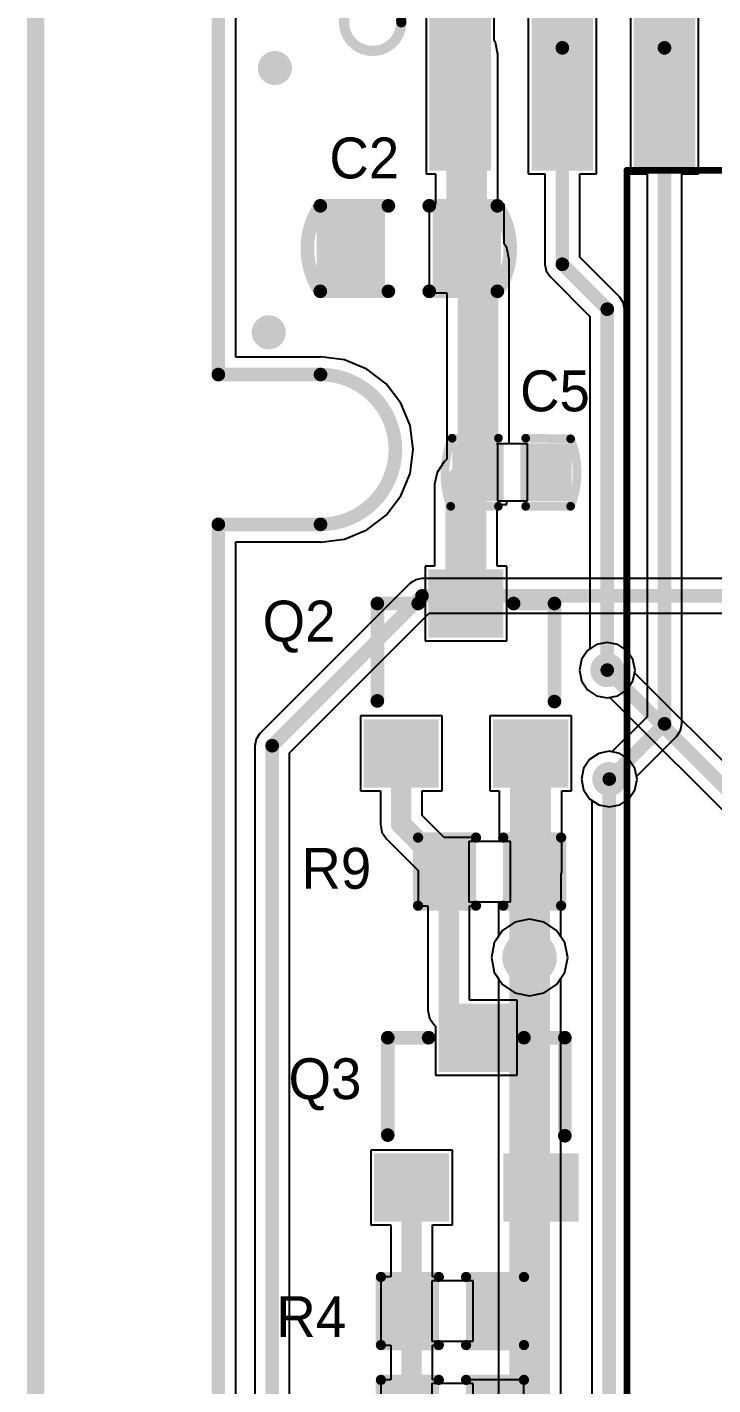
# Model space of a CAD drawing. Extents: x 10.58 to 11.54, y 9.91 to 15.27.
# Drawn here: x 10.598 to 10.994, y 14.089 to 14.874 of the extents above; entities that cross this region are included whole.
import ezdxf

# ---------------------------------------------------------------- set-up
doc = ezdxf.new("R2010")
doc.units = 0
doc.layers.get('0').update_dxf_attribs({"linetype": 'CONTINUOUS'})
for name, color, linetype in [('BOTTOMLAYER', 5, 'CONTINUOUS'), ('KEEPOUTLAYER', 6, 'CONTINUOUS'), ('MULTILAYER', 9, 'CONTINUOUS'), ('TOPLAYER', 1, 'CONTINUOUS'), ('TOPOVERLAY', 2, 'CONTINUOUS'), ('TOPPASTE', 8, 'CONTINUOUS'), ('TOPSOLDER', 216, 'CONTINUOUS'), ('VIAHOLELAYER', 16, 'CONTINUOUS')]:
    doc.layers.add(name, color=color, linetype=linetype)

# ---------------------------------------------------------------- blocks, each defined once
blk = doc.blocks.new('R_0402_25')
at = {"layer": 'TOPLAYER'}
for p, q in [((0.017, 0.0175), (-0.007, 0.0175)), ((-0.007, 0.0175), (-0.007, -0.0175)), ((0.017, -0.0175), (0.017, 0.0175)), ((-0.007, -0.0175), (0.017, -0.0175))]:
    blk.add_line(p, q, dxfattribs=at)
for points in [[(-0.006811, -0.01378), (-0.006811, 0.01378), (-0.030433, -0.01378), (-0.030433, 0.01378)], [(0.040433, -0.01378), (0.040433, 0.01378), (0.016811, -0.01378), (0.016811, 0.01378)]]:
    blk.add_solid(points, dxfattribs=at)
at = {"layer": 'TOPOVERLAY', "const_width": 0.005906}
for points in [[(-0.002874, 0.019685), (-0.036339, 0.019685)], [(-0.036339, 0.019685), (-0.036339, -0.019685)], [(0.046339, 0.019685), (0.012874, 0.019685)], [(0.046339, 0.019685), (0.046339, -0.019685)], [(-0.002874, -0.019685), (-0.036339, -0.019685)], [(0.046339, -0.019685), (0.012874, -0.019685)]]:
    blk.add_lwpolyline(points, dxfattribs=at)
at = {"layer": 'TOPOVERLAY', "const_width": 0.002953}
for points in [[(-0.037815, 0.019685, 1), (-0.034862, 0.019685, 1)], [(-0.037815, 0.019685, 1), (-0.034862, 0.019685, 1)], [(-0.00435, 0.019685, 1), (-0.001398, 0.019685, 1)], [(0.011398, 0.019685, 1), (0.01435, 0.019685, 1)], [(0.044862, 0.019685, 1), (0.047815, 0.019685, 1)], [(0.044862, 0.019685, 1), (0.047815, 0.019685, 1)], [(-0.037815, -0.019685, 1), (-0.034862, -0.019685, 1)], [(-0.037815, -0.019685, 1), (-0.034862, -0.019685, 1)], [(-0.00435, -0.019685, 1), (-0.001398, -0.019685, 1)], [(0.011398, -0.019685, 1), (0.01435, -0.019685, 1)], [(0.044862, -0.019685, 1), (0.047815, -0.019685, 1)], [(0.044862, -0.019685, 1), (0.047815, -0.019685, 1)]]:
    blk.add_lwpolyline(points, format="xyb", close=True, dxfattribs=at)
at = {"layer": 'TOPPASTE'}
for points in [[(-0.006811, -0.01378), (-0.006811, 0.01378), (-0.030433, -0.01378), (-0.030433, 0.01378)], [(0.040433, -0.01378), (0.040433, 0.01378), (0.016811, -0.01378), (0.016811, 0.01378)]]:
    blk.add_solid(points, dxfattribs=at)
at = {"layer": 'TOPSOLDER'}
for points in [[(-0.002811, -0.01778), (-0.002811, 0.01778), (-0.034433, -0.01778), (-0.034433, 0.01778)], [(0.044433, -0.01778), (0.044433, 0.01778), (0.012811, -0.01778), (0.012811, 0.01778)]]:
    blk.add_solid(points, dxfattribs=at)
blk = doc.blocks.new('R_0402_26')
at = {"layer": 'TOPLAYER'}
for p, q in [((0.017, 0.0175), (-0.007, 0.0175)), ((-0.007, 0.0175), (-0.007, -0.0175)), ((0.017, -0.0175), (0.017, 0.0175)), ((-0.007, -0.0175), (0.017, -0.0175))]:
    blk.add_line(p, q, dxfattribs=at)
for points in [[(-0.006811, -0.01378), (-0.006811, 0.01378), (-0.030433, -0.01378), (-0.030433, 0.01378)], [(0.040433, -0.01378), (0.040433, 0.01378), (0.016811, -0.01378), (0.016811, 0.01378)]]:
    blk.add_solid(points, dxfattribs=at)
at = {"layer": 'TOPOVERLAY', "const_width": 0.005906}
for points in [[(-0.036339, 0.019685), (-0.002874, 0.019685)], [(-0.036339, -0.019685), (-0.036339, 0.019685)], [(0.012874, 0.019685), (0.046339, 0.019685)], [(0.046339, -0.019685), (0.046339, 0.019685)], [(-0.036339, -0.019685), (-0.002874, -0.019685)], [(0.012874, -0.019685), (0.046339, -0.019685)]]:
    blk.add_lwpolyline(points, dxfattribs=at)
at = {"layer": 'TOPOVERLAY', "const_width": 0.002953}
for points in [[(-0.037815, 0.019685, 1), (-0.034862, 0.019685, 1)], [(-0.037815, 0.019685, 1), (-0.034862, 0.019685, 1)], [(-0.00435, 0.019685, 1), (-0.001398, 0.019685, 1)], [(0.011398, 0.019685, 1), (0.01435, 0.019685, 1)], [(0.044862, 0.019685, 1), (0.047815, 0.019685, 1)], [(0.044862, 0.019685, 1), (0.047815, 0.019685, 1)], [(-0.037815, -0.019685, 1), (-0.034862, -0.019685, 1)], [(-0.037815, -0.019685, 1), (-0.034862, -0.019685, 1)], [(-0.00435, -0.019685, 1), (-0.001398, -0.019685, 1)], [(0.011398, -0.019685, 1), (0.01435, -0.019685, 1)], [(0.044862, -0.019685, 1), (0.047815, -0.019685, 1)], [(0.044862, -0.019685, 1), (0.047815, -0.019685, 1)]]:
    blk.add_lwpolyline(points, format="xyb", close=True, dxfattribs=at)
at = {"layer": 'TOPPASTE'}
for points in [[(-0.006811, -0.01378), (-0.006811, 0.01378), (-0.030433, -0.01378), (-0.030433, 0.01378)], [(0.040433, -0.01378), (0.040433, 0.01378), (0.016811, -0.01378), (0.016811, 0.01378)]]:
    blk.add_solid(points, dxfattribs=at)
at = {"layer": 'TOPSOLDER'}
for points in [[(-0.002811, -0.01778), (-0.002811, 0.01778), (-0.034433, -0.01778), (-0.034433, 0.01778)], [(0.044433, -0.01778), (0.044433, 0.01778), (0.012811, -0.01778), (0.012811, 0.01778)]]:
    blk.add_solid(points, dxfattribs=at)
blk = doc.blocks.new('R_0402_30')
at = {"layer": 'TOPLAYER'}
for p, q in [((0.017, 0.0175), (-0.007, 0.0175)), ((-0.007, 0.0175), (-0.007, -0.0175)), ((0.017, -0.0175), (0.017, 0.0175)), ((-0.007, -0.0175), (0.017, -0.0175))]:
    blk.add_line(p, q, dxfattribs=at)
for points in [[(-0.006811, -0.01378), (-0.006811, 0.01378), (-0.030433, -0.01378), (-0.030433, 0.01378)], [(0.040433, -0.01378), (0.040433, 0.01378), (0.016811, -0.01378), (0.016811, 0.01378)]]:
    blk.add_solid(points, dxfattribs=at)
at = {"layer": 'TOPOVERLAY', "const_width": 0.005906}
for points in [[(-0.002874, 0.019685), (-0.036339, 0.019685)], [(-0.036339, 0.019685), (-0.036339, -0.019685)], [(0.046339, 0.019685), (0.012874, 0.019685)], [(0.046339, 0.019685), (0.046339, -0.019685)], [(-0.002874, -0.019685), (-0.036339, -0.019685)], [(0.046339, -0.019685), (0.012874, -0.019685)]]:
    blk.add_lwpolyline(points, dxfattribs=at)
at = {"layer": 'TOPOVERLAY', "const_width": 0.002953}
for points in [[(-0.037815, 0.019685, 1), (-0.034862, 0.019685, 1)], [(-0.037815, 0.019685, 1), (-0.034862, 0.019685, 1)], [(-0.00435, 0.019685, 1), (-0.001398, 0.019685, 1)], [(0.011398, 0.019685, 1), (0.01435, 0.019685, 1)], [(0.044862, 0.019685, 1), (0.047815, 0.019685, 1)], [(0.044862, 0.019685, 1), (0.047815, 0.019685, 1)], [(-0.037815, -0.019685, 1), (-0.034862, -0.019685, 1)], [(-0.037815, -0.019685, 1), (-0.034862, -0.019685, 1)], [(-0.00435, -0.019685, 1), (-0.001398, -0.019685, 1)], [(0.011398, -0.019685, 1), (0.01435, -0.019685, 1)], [(0.044862, -0.019685, 1), (0.047815, -0.019685, 1)], [(0.044862, -0.019685, 1), (0.047815, -0.019685, 1)]]:
    blk.add_lwpolyline(points, format="xyb", close=True, dxfattribs=at)
at = {"layer": 'TOPPASTE'}
for points in [[(-0.006811, -0.01378), (-0.006811, 0.01378), (-0.030433, -0.01378), (-0.030433, 0.01378)], [(0.040433, -0.01378), (0.040433, 0.01378), (0.016811, -0.01378), (0.016811, 0.01378)]]:
    blk.add_solid(points, dxfattribs=at)
at = {"layer": 'TOPSOLDER'}
for points in [[(-0.002811, -0.01778), (-0.002811, 0.01778), (-0.034433, -0.01778), (-0.034433, 0.01778)], [(0.044433, -0.01778), (0.044433, 0.01778), (0.012811, -0.01778), (0.012811, 0.01778)]]:
    blk.add_solid(points, dxfattribs=at)
blk = doc.blocks.new('TU1501WNR_5PS_VOID___NL_35')
at = {"layer": 'TOPLAYER'}
for points in [[(-0.035827, 0.058598), (0.027165, 0.058598), (-0.035827, 0.133402), (0.027165, 0.133402)], [(0.379134, 0.058598), (0.442126, 0.058598), (0.379134, 0.133402), (0.442126, 0.133402)], [(0.074803, -0.130709), (0.102362, -0.130709), (0.074803, 0.00315), (0.102362, 0.00315)], [(0.133858, -0.130709), (0.161417, -0.130709), (0.133858, 0.00315), (0.161417, 0.00315)], [(0.192913, -0.130709), (0.220472, -0.130709), (0.192913, 0.00315), (0.220472, 0.00315)], [(0.251968, -0.130709), (0.279527, -0.130709), (0.251968, 0.00315), (0.279527, 0.00315)], [(0.311024, -0.130709), (0.338583, -0.130709), (0.311024, 0.00315), (0.338583, 0.00315)]]:
    blk.add_solid(points, dxfattribs=at)
at = {"layer": 'TOPOVERLAY', "const_width": 0.003937}
for points in [[(0, 0.169291), (0.413386, 0.169291)], [(0, 0), (0, 0.169291)], [(0.413386, 0), (0.413386, 0.169291)], [(0, 0), (0.413386, 0)]]:
    blk.add_lwpolyline(points, dxfattribs=at)
at = {"layer": 'TOPOVERLAY'}
for points, const_width in [([(-0.000984, 0.169291, 1), (0.000984, 0.169291, 1)], 0.001969), ([(-0.000984, 0.169291, 1), (0.000984, 0.169291, 1)], 0.001969), ([(0.412402, 0.169291, 1), (0.41437, 0.169291, 1)], 0.001969), ([(0.412402, 0.169291, 1), (0.41437, 0.169291, 1)], 0.001969), ([(-0.000984, 0, 1), (0.000984, 0, 1)], 0.001969), ([(-0.000984, 0, 1), (0.000984, 0, 1)], 0.001969), ([(0.412402, 0, 1), (0.41437, 0, 1)], 0.001969), ([(0.412402, 0, 1), (0.41437, 0, 1)], 0.001969), ([(0.053044, -0.047968, 1), (0.055997, -0.047968, 1)], 0.002953), ([(0.053076, -0.049, 1), (0.056029, -0.049, 1)], 0.002953)]:
    blk.add_lwpolyline(points, format="xyb", close=True, dxfattribs=dict(at, const_width=const_width))
at = {"layer": 'TOPOVERLAY', "const_width": 0.005906}
blk.add_lwpolyline([(0.054553, -0.049, -64.078045), (0.054521, -0.047968)], format="xyb", dxfattribs=at)
at = {"layer": 'TOPPASTE'}
for points in [[(-0.035827, 0.058598), (0.027165, 0.058598), (-0.035827, 0.133402), (0.027165, 0.133402)], [(0.379134, 0.058598), (0.442126, 0.058598), (0.379134, 0.133402), (0.442126, 0.133402)], [(0.074803, -0.130709), (0.102362, -0.130709), (0.074803, 0.00315), (0.102362, 0.00315)], [(0.133858, -0.130709), (0.161417, -0.130709), (0.133858, 0.00315), (0.161417, 0.00315)], [(0.192913, -0.130709), (0.220472, -0.130709), (0.192913, 0.00315), (0.220472, 0.00315)], [(0.251968, -0.130709), (0.279527, -0.130709), (0.251968, 0.00315), (0.279527, 0.00315)], [(0.311024, -0.130709), (0.338583, -0.130709), (0.311024, 0.00315), (0.338583, 0.00315)]]:
    blk.add_solid(points, dxfattribs=at)
at = {"layer": 'TOPSOLDER'}
for points in [[(-0.039827, 0.054599), (0.031165, 0.054599), (-0.039827, 0.137402), (0.031165, 0.137402)], [(0.375134, 0.054599), (0.446126, 0.054599), (0.375134, 0.137402), (0.446126, 0.137402)], [(0.070803, -0.134709), (0.106362, -0.134709), (0.070803, 0.00715), (0.106362, 0.00715)], [(0.129858, -0.134709), (0.165417, -0.134709), (0.129858, 0.00715), (0.165417, 0.00715)], [(0.188913, -0.134709), (0.224472, -0.134709), (0.188913, 0.00715), (0.224472, 0.00715)], [(0.247969, -0.134709), (0.283527, -0.134709), (0.247969, 0.00715), (0.283527, 0.00715)], [(0.307024, -0.134709), (0.342583, -0.134709), (0.307024, 0.00715), (0.342583, 0.00715)]]:
    blk.add_solid(points, dxfattribs=at)
blk = doc.blocks.new('C_0402_46')
at = {"layer": 'TOPLAYER'}
for p, q in [((0.008518, 0.0165), (-0.008982, 0.0165)), ((-0.008982, 0.0165), (-0.008982, -0.0165)), ((0.008518, -0.016), (0.008518, 0.0165)), ((-0.008982, -0.0165), (0.009018, -0.0165)), ((0.009018, -0.0165), (0.008518, -0.016))]:
    blk.add_line(p, q, dxfattribs=at)
for points in [[(-0.00884, -0.012795), (-0.00884, 0.012795), (-0.030494, -0.012795), (-0.030494, 0.012795)], [(0.03053, -0.012795), (0.03053, 0.012795), (0.008876, -0.012795), (0.008876, 0.012795)]]:
    blk.add_solid(points, dxfattribs=at)
at = {"layer": 'TOPOVERLAY', "const_width": 0.005}
for points in [[(-0.03382, -0.019341, -0.193022), (-0.033854, 0.01965)], [(0.035464, 0.019716, -0.191665), (0.034708, -0.019637)]]:
    blk.add_lwpolyline(points, format="xyb", dxfattribs=at)
at = {"layer": 'TOPOVERLAY', "const_width": 0.0025}
for points in [[(-0.035104, 0.01965, 1), (-0.032604, 0.01965, 1)], [(-0.03509, 0.019685, 1), (-0.03259, 0.019685, 1)], [(-0.009106, 0.019685, 1), (-0.006606, 0.019685, 1)], [(0.006642, 0.019685, 1), (0.009142, 0.019685, 1)], [(0.034214, 0.019716, 1), (0.036714, 0.019716, 1)], [(0.034225, 0.019685, 1), (0.036726, 0.019685, 1)], [(-0.03509, -0.019291, 1), (-0.03259, -0.019291, 1)], [(-0.03507, -0.019341, 1), (-0.03257, -0.019341, 1)], [(-0.009106, -0.019685, 1), (-0.006606, -0.019685, 1)], [(0.006642, -0.019685, 1), (0.009142, -0.019685, 1)], [(0.033438, -0.019685, 1), (0.035938, -0.019685, 1)], [(0.033458, -0.019637, 1), (0.035958, -0.019637, 1)]]:
    blk.add_lwpolyline(points, format="xyb", close=True, dxfattribs=at)
at = {"layer": 'TOPOVERLAY', "const_width": 0.005}
for points in [[(-0.007856, 0.019685), (-0.03384, 0.019685)], [(0.035476, 0.019685), (0.007892, 0.019685)], [(-0.007856, -0.019685), (-0.03384, -0.019291)], [(0.034688, -0.019685), (0.007892, -0.019685)]]:
    blk.add_lwpolyline(points, dxfattribs=at)
at = {"layer": 'TOPPASTE'}
for points in [[(-0.00884, -0.012795), (-0.00884, 0.012795), (-0.030494, -0.012795), (-0.030494, 0.012795)], [(0.03053, -0.012795), (0.03053, 0.012795), (0.008876, -0.012795), (0.008876, 0.012795)]]:
    blk.add_solid(points, dxfattribs=at)
at = {"layer": 'TOPSOLDER'}
for points in [[(-0.00484, -0.016795), (-0.00484, 0.016795), (-0.034494, -0.016795), (-0.034494, 0.016795)], [(0.03453, -0.016795), (0.03453, 0.016795), (0.004876, -0.016795), (0.004876, 0.016795)]]:
    blk.add_solid(points, dxfattribs=at)
blk = doc.blocks.new('C_0603_49')
at = {"layer": 'TOPLAYER'}
for points in [[(-0.017717, -0.019685), (-0.017717, 0.019685), (-0.049213, -0.019685), (-0.049213, 0.019685)], [(0.049213, -0.019685), (0.049213, 0.019685), (0.017717, -0.019685), (0.017717, 0.019685)]]:
    blk.add_solid(points, dxfattribs=at)
at = {"layer": 'TOPOVERLAY', "const_width": 0.007874}
for points in [[(-0.051181, -0.024708, -0.302775), (-0.051181, 0.024708)], [(0.051181, 0.024708, -0.302775), (0.051181, -0.024708)]]:
    blk.add_lwpolyline(points, format="xyb", dxfattribs=at)
at = {"layer": 'TOPOVERLAY', "const_width": 0.003937}
for points in [[(-0.05315, 0.024708, 1), (-0.049213, 0.024708, 1)], [(-0.05315, 0.024708, 1), (-0.049213, 0.024708, 1)], [(-0.01378, 0.024708, 1), (-0.009843, 0.024708, 1)], [(0.009843, 0.024708, 1), (0.01378, 0.024708, 1)], [(0.049213, 0.024708, 1), (0.05315, 0.024708, 1)], [(0.049213, 0.024708, 1), (0.05315, 0.024708, 1)], [(-0.05315, -0.024708, 1), (-0.049213, -0.024708, 1)], [(-0.05315, -0.024708, 1), (-0.049213, -0.024708, 1)], [(-0.01378, -0.024708, 1), (-0.009843, -0.024708, 1)], [(0.009843, -0.024708, 1), (0.01378, -0.024708, 1)], [(0.049213, -0.024708, 1), (0.05315, -0.024708, 1)], [(0.049213, -0.024708, 1), (0.05315, -0.024708, 1)]]:
    blk.add_lwpolyline(points, format="xyb", close=True, dxfattribs=at)
at = {"layer": 'TOPOVERLAY', "const_width": 0.007874}
for points in [[(-0.051181, 0.024708), (-0.011811, 0.024708)], [(0.011811, 0.024708), (0.051181, 0.024708)], [(-0.051181, -0.024708), (-0.011811, -0.024708)], [(0.011811, -0.024708), (0.051181, -0.024708)]]:
    blk.add_lwpolyline(points, dxfattribs=at)
at = {"layer": 'TOPPASTE'}
for points in [[(-0.017717, -0.019685), (-0.017717, 0.019685), (-0.049213, -0.019685), (-0.049213, 0.019685)], [(0.049213, -0.019685), (0.049213, 0.019685), (0.017717, -0.019685), (0.017717, 0.019685)]]:
    blk.add_solid(points, dxfattribs=at)
at = {"layer": 'TOPSOLDER'}
for points in [[(-0.013717, -0.023685), (-0.013717, 0.023685), (-0.053213, -0.023685), (-0.053213, 0.023685)], [(0.053213, -0.023685), (0.053213, 0.023685), (0.013717, -0.023685), (0.013717, 0.023685)]]:
    blk.add_solid(points, dxfattribs=at)
blk = doc.blocks.new('SOT_23_59')
at = {"layer": 'TOPLAYER'}
for points in [[(-0.017716, -0.015748), (0.017716, -0.015748), (-0.017716, 0.015748), (0.017716, 0.015748)], [(-0.055118, -0.102362), (-0.019685, -0.102362), (-0.055118, -0.070866), (-0.019685, -0.070866)], [(0.019686, -0.102362), (0.055119, -0.102362), (0.019686, -0.070866), (0.055119, -0.070866)]]:
    blk.add_solid(points, dxfattribs=at)
at = {"layer": 'TOPOVERLAY', "const_width": 0.003937}
for points in [[(-0.05315, 0, 1), (-0.049213, 0, 1)], [(-0.05315, 0, 1), (-0.049213, 0, 1)], [(-0.029528, 0, 1), (-0.025591, 0, 1)], [(0.025591, 0, 1), (0.029528, 0, 1)], [(0.049213, 0, 1), (0.05315, 0, 1)], [(0.049213, 0, 1), (0.05315, 0, 1)], [(-0.05315, -0.056299, 1), (-0.049213, -0.056299, 1)], [(0.049213, -0.056693, 1), (0.05315, -0.056693, 1)]]:
    blk.add_lwpolyline(points, format="xyb", close=True, dxfattribs=at)
at = {"layer": 'TOPOVERLAY', "const_width": 0.007874}
for points in [[(-0.051181, 0), (-0.027559, 0)], [(-0.051181, -0.056299), (-0.051181, 0)], [(0.027559, 0), (0.051181, 0)], [(0.051181, -0.056693), (0.051181, 0)]]:
    blk.add_lwpolyline(points, dxfattribs=at)
at = {"layer": 'TOPPASTE'}
for points in [[(-0.017716, -0.015748), (0.017716, -0.015748), (-0.017716, 0.015748), (0.017716, 0.015748)], [(-0.055118, -0.102362), (-0.019685, -0.102362), (-0.055118, -0.070866), (-0.019685, -0.070866)], [(0.019686, -0.102362), (0.055119, -0.102362), (0.019686, -0.070866), (0.055119, -0.070866)]]:
    blk.add_solid(points, dxfattribs=at)
at = {"layer": 'TOPSOLDER'}
for points in [[(-0.021716, -0.019748), (0.021716, -0.019748), (-0.021716, 0.019748), (0.021716, 0.019748)], [(-0.059118, -0.106362), (-0.015685, -0.106362), (-0.059118, -0.066866), (-0.015685, -0.066866)], [(0.015686, -0.106362), (0.059118, -0.106362), (0.015686, -0.066866), (0.059118, -0.066866)]]:
    blk.add_solid(points, dxfattribs=at)
blk = doc.blocks.new('SOT_23_60')
at = {"layer": 'TOPLAYER'}
for points in [[(-0.017716, -0.015748), (0.017716, -0.015748), (-0.017716, 0.015748), (0.017716, 0.015748)], [(-0.055118, -0.102362), (-0.019685, -0.102362), (-0.055118, -0.070866), (-0.019685, -0.070866)], [(0.019686, -0.102362), (0.055119, -0.102362), (0.019686, -0.070866), (0.055119, -0.070866)]]:
    blk.add_solid(points, dxfattribs=at)
at = {"layer": 'TOPOVERLAY', "const_width": 0.003937}
for points in [[(-0.05315, 0, 1), (-0.049213, 0, 1)], [(-0.05315, 0, 1), (-0.049213, 0, 1)], [(-0.029528, 0, 1), (-0.025591, 0, 1)], [(0.025591, 0, 1), (0.029528, 0, 1)], [(0.049213, 0, 1), (0.05315, 0, 1)], [(0.049213, 0, 1), (0.05315, 0, 1)], [(-0.05315, -0.056299, 1), (-0.049213, -0.056299, 1)], [(0.049213, -0.056693, 1), (0.05315, -0.056693, 1)]]:
    blk.add_lwpolyline(points, format="xyb", close=True, dxfattribs=at)
at = {"layer": 'TOPOVERLAY', "const_width": 0.007874}
for points in [[(-0.051181, 0), (-0.027559, 0)], [(-0.051181, -0.056299), (-0.051181, 0)], [(0.027559, 0), (0.051181, 0)], [(0.051181, -0.056693), (0.051181, 0)]]:
    blk.add_lwpolyline(points, dxfattribs=at)
at = {"layer": 'TOPPASTE'}
for points in [[(-0.017716, -0.015748), (0.017716, -0.015748), (-0.017716, 0.015748), (0.017716, 0.015748)], [(-0.055118, -0.102362), (-0.019685, -0.102362), (-0.055118, -0.070866), (-0.019685, -0.070866)], [(0.019686, -0.102362), (0.055119, -0.102362), (0.019686, -0.070866), (0.055119, -0.070866)]]:
    blk.add_solid(points, dxfattribs=at)
at = {"layer": 'TOPSOLDER'}
for points in [[(-0.021716, -0.019748), (0.021716, -0.019748), (-0.021716, 0.019748), (0.021716, 0.019748)], [(-0.059118, -0.106362), (-0.015685, -0.106362), (-0.059118, -0.066866), (-0.015685, -0.066866)], [(0.015686, -0.106362), (0.059118, -0.106362), (0.015686, -0.066866), (0.059118, -0.066866)]]:
    blk.add_solid(points, dxfattribs=at)

msp = doc.modelspace()

# ---------------------------------------------------------------- linework, layer by layer
at = {"layer": 'BOTTOMLAYER'}
for p, q in [((10.718394, 14.683002), (10.718394, 15.092065)), ((10.767414, 14.683002), (10.718394, 14.683002)), ((10.781289, 14.681441), (10.767414, 14.683268)), ((10.767414, 14.683268), (10.767414, 14.683002)), ((10.794218, 14.676085), (10.781289, 14.681441)), ((10.805321, 14.667566), (10.794218, 14.676085)), ((10.81384, 14.656463), (10.805321, 14.667566)), ((10.819195, 14.643534), (10.81384, 14.656463)), ((10.821022, 14.629659), (10.819195, 14.643534)), ((10.819195, 14.615785), (10.821022, 14.629659)), ((10.81384, 14.602855), (10.819195, 14.615785)), ((10.805321, 14.591753), (10.81384, 14.602855)), ((10.794218, 14.583233), (10.805321, 14.591753)), ((10.781289, 14.577878), (10.794218, 14.583233)), ((10.718394, 12.651505), (10.718394, 14.576317)), ((10.718394, 14.576317), (10.767414, 14.576317)), ((10.767414, 14.576051), (10.781289, 14.577878)), ((10.767414, 14.576317), (10.767414, 14.576051)), ((10.818979, 14.55211), (10.732365, 14.465496)), ((10.821155, 14.553563), (10.818979, 14.55211)), ((10.822235, 14.554285), (10.821155, 14.553563)), ((10.826075, 14.555049), (10.822235, 14.554285)), ((11.025258, 14.555049), (10.826075, 14.555049)), ((10.749496, 14.454243), (10.830232, 14.534979)), ((10.830232, 14.534979), (11.025258, 14.534979)), ((10.921808, 14.513454), (10.918328, 14.508245)), ((10.927017, 14.516935), (10.921808, 14.513454)), ((10.933162, 14.518157), (10.927017, 14.516935)), ((10.939307, 14.516935), (10.933162, 14.518157)), ((10.944516, 14.513454), (10.939307, 14.516935)), ((10.947996, 14.508245), (10.944516, 14.513454)), ((10.918328, 14.508245), (10.917105, 14.502101)), ((10.949218, 14.502101), (10.947996, 14.508245)), ((10.917105, 14.502101), (10.918328, 14.495956)), ((10.948909, 14.500545), (10.949218, 14.502101)), ((11.052856, 14.396598), (10.948909, 14.500545)), ((10.918328, 14.495956), (10.921808, 14.490747)), ((10.921808, 14.490747), (10.927017, 14.487266)), ((10.927017, 14.487266), (10.933162, 14.486044)), ((10.933162, 14.486044), (10.934717, 14.486353)), ((10.934717, 14.486353), (11.035725, 14.385345)), ((10.732365, 14.465496), (10.73019, 14.46224)), ((10.73019, 14.46224), (10.729426, 14.4584)), ((10.729426, 14.4584), (10.729426, 12.845801)), ((10.749496, 12.849958), (10.749496, 14.454243)), ((10.922989, 14.450462), (10.919509, 14.445253)), ((10.928199, 14.453943), (10.922989, 14.450462)), ((10.934343, 14.455165), (10.928199, 14.453943)), ((10.940488, 14.453943), (10.934343, 14.455165)), ((10.945697, 14.450462), (10.940488, 14.453943)), ((10.949177, 14.445253), (10.945697, 14.450462)), ((10.919509, 14.445253), (10.918287, 14.439108)), ((10.9504, 14.439108), (10.949177, 14.445253)), ((10.918287, 14.439108), (10.919509, 14.432964)), ((10.949177, 14.432964), (10.9504, 14.439108)), ((10.919509, 14.432964), (10.922989, 14.427755)), ((10.922989, 14.427755), (10.924308, 14.426874)), ((10.924308, 14.426874), (10.924308, 12.61903)), ((10.944378, 14.426874), (10.945697, 14.427755)), ((10.944378, 13.81772), (10.944378, 14.426874)), ((10.945697, 14.427755), (10.949177, 14.432964)), ((10.879831, 14.356356), (10.872669, 14.35157)), ((10.88828, 14.358037), (10.879831, 14.356356)), ((10.896729, 14.356356), (10.88828, 14.358037)), ((10.903891, 14.35157), (10.896729, 14.356356)), ((10.872669, 14.35157), (10.867883, 14.344408)), ((10.908677, 14.344408), (10.903891, 14.35157)), ((10.867883, 14.344408), (10.866202, 14.335959)), ((10.910358, 14.335959), (10.908677, 14.344408)), ((10.866202, 14.335959), (10.867883, 14.32751)), ((10.908677, 14.32751), (10.910358, 14.335959)), ((10.867883, 14.32751), (10.870216, 14.324018)), ((10.906344, 14.324018), (10.908677, 14.32751)), ((10.870216, 14.324018), (10.870216, 12.451951)), ((10.906344, 12.459433), (10.906344, 14.324018))]:
    msp.add_line(p, q, dxfattribs=at)
for points, const_width in [([(10.736115, 14.850132, 1), (10.745957, 14.850132, 1)], 0.009843), ([(10.732572, 14.697376, 1), (10.742414, 14.697376, 1)], 0.009843), ([(10.824107, 14.545014, 1), (10.828044, 14.545014, 1)], 0.003937), ([(10.824107, 14.545014, 1), (10.828044, 14.545014, 1)], 0.003937), ([(10.928241, 14.502101, 1), (10.938083, 14.502101, 1)], 0.009843), ([(10.931193, 14.502101, 1), (10.93513, 14.502101, 1)], 0.003937), ([(10.737493, 14.4584, 1), (10.74143, 14.4584, 1)], 0.003937), ([(10.737493, 14.4584, 1), (10.74143, 14.4584, 1)], 0.003937), ([(10.929422, 14.439108, 1), (10.939264, 14.439108, 1)], 0.009843), ([(10.932375, 14.439108, 1), (10.936312, 14.439108, 1)], 0.003937), ([(10.880406, 14.335959, 1), (10.896154, 14.335959, 1)], 0.015748), ([(10.882375, 14.335959, 1), (10.894186, 14.335959, 1)], 0.011811)]:
    msp.add_lwpolyline(points, format="xyb", close=True, dxfattribs=dict(at, const_width=const_width))
for points, const_width in [([(10.739461, 14.4584), (10.826075, 14.545014)], 0.007874), ([(10.826075, 14.545014), (11.037493, 14.545014)], 0.007874), ([(10.933162, 14.502101), (11.04576, 14.389502)], 0.007874), ([(10.739461, 12.845801), (10.739461, 14.4584)], 0.007874), ([(10.934343, 12.61903), (10.934343, 14.439108)], 0.007874), ([(10.88828, 12.451951), (10.88828, 14.335959)], 0.023622)]:
    msp.add_lwpolyline(points, dxfattribs=dict(at, const_width=const_width))
at = {"layer": 'KEEPOUTLAYER'}
for points, const_width in [([(10.602847, 12.93514), (10.602847, 15.102101)], 0.01), ([(10.708359, 14.672966), (10.708359, 15.102101)], 0.007874), ([(10.708359, 14.672966), (10.767414, 14.672966)], 0.007874), ([(10.708359, 14.586352), (10.767414, 14.586352)], 0.007874), ([(10.708359, 12.641469), (10.708359, 14.586352)], 0.007874)]:
    msp.add_lwpolyline(points, dxfattribs=dict(at, const_width=const_width))
at = {"layer": 'KEEPOUTLAYER', "const_width": 0.003937}
for points in [[(10.70639, 14.672966, 1), (10.710327, 14.672966, 1)], [(10.70639, 14.672966, 1), (10.710327, 14.672966, 1)], [(10.765446, 14.672966, 1), (10.769383, 14.672966, 1)], [(10.765446, 14.672966, 1), (10.769383, 14.672966, 1)], [(10.70639, 14.586352, 1), (10.710327, 14.586352, 1)], [(10.70639, 14.586352, 1), (10.710327, 14.586352, 1)], [(10.765446, 14.586352, 1), (10.769383, 14.586352, 1)], [(10.765446, 14.586352, 1), (10.769383, 14.586352, 1)]]:
    msp.add_lwpolyline(points, format="xyb", close=True, dxfattribs=at)
at = {"layer": 'KEEPOUTLAYER', "const_width": 0.007874}
msp.add_lwpolyline([(10.767414, 14.672966, -1), (10.767414, 14.586352)], format="xyb", dxfattribs=at)
at = {"layer": 'MULTILAYER'}
for points, const_width in [([(10.736115, 14.850132, 1), (10.745957, 14.850132, 1)], 0.009843), ([(10.732572, 14.697376, 1), (10.742414, 14.697376, 1)], 0.009843), ([(10.928241, 14.502101, 1), (10.938083, 14.502101, 1)], 0.009843), ([(10.929422, 14.439108, 1), (10.939264, 14.439108, 1)], 0.009843), ([(10.880406, 14.335959, 1), (10.896154, 14.335959, 1)], 0.015748)]:
    msp.add_lwpolyline(points, format="xyb", close=True, dxfattribs=dict(at, const_width=const_width))
at = {"layer": 'TOPLAYER'}
for p, q in [((10.718394, 14.683002), (10.718394, 14.978302)), ((10.828456, 14.934664), (10.828456, 14.788995)), ((10.867826, 14.866136), (10.867826, 14.934664)), ((10.887512, 14.934664), (10.887512, 14.788995)), ((10.926882, 14.788995), (10.926882, 14.934664)), ((10.946567, 14.934664), (10.946567, 14.788995)), ((10.985937, 14.788995), (10.985937, 14.934664)), ((10.868612, 14.864961), (10.867826, 14.866136)), ((10.869987, 14.858048), (10.868612, 14.864961)), ((10.869987, 14.771391), (10.869987, 14.858048)), ((10.828456, 14.788995), (10.83386, 14.788995)), ((10.83386, 14.788995), (10.83386, 14.771391)), ((10.887512, 14.788995), (10.897161, 14.788995)), ((10.897161, 14.788995), (10.897161, 14.736727)), ((10.917232, 14.740884), (10.917232, 14.788995)), ((10.917232, 14.788995), (10.926882, 14.788995)), ((10.946567, 14.788995), (10.956216, 14.788995)), ((10.956216, 14.788995), (10.956216, 14.475174)), ((10.976287, 14.471017), (10.976287, 14.788995)), ((10.976287, 14.788995), (10.985937, 14.788995)), ((10.83386, 14.771391), (10.83027, 14.771391)), ((10.83027, 14.771391), (10.83027, 14.72021)), ((10.873577, 14.771391), (10.869987, 14.771391)), ((10.873577, 14.748527), (10.873577, 14.771391)), ((10.875144, 14.746181), (10.873577, 14.748527)), ((10.876519, 14.739268), (10.875144, 14.746181)), ((10.940258, 14.717858), (10.917232, 14.740884)), ((10.876519, 14.633001), (10.876519, 14.739268)), ((10.897161, 14.736727), (10.897925, 14.732887)), ((10.897925, 14.732887), (10.900101, 14.729631)), ((10.900101, 14.729631), (10.923127, 14.706605)), ((10.83027, 14.72021), (10.840392, 14.72021)), ((10.840392, 14.72021), (10.840392, 14.623983)), ((10.942433, 14.714602), (10.940258, 14.717858)), ((10.943197, 14.710762), (10.942433, 14.714602)), ((10.943197, 14.514335), (10.943197, 14.710762)), ((10.923127, 14.706605), (10.923127, 14.514335)), ((10.767414, 14.683002), (10.718394, 14.683002)), ((10.781289, 14.681441), (10.767414, 14.683268)), ((10.767414, 14.683268), (10.767414, 14.683002)), ((10.794218, 14.676085), (10.781289, 14.681441)), ((10.805321, 14.667566), (10.794218, 14.676085)), ((10.81384, 14.656463), (10.805321, 14.667566)), ((10.819195, 14.643534), (10.81384, 14.656463)), ((10.821022, 14.629659), (10.819195, 14.643534)), ((10.887141, 14.633001), (10.876519, 14.633001)), ((10.887141, 14.600001), (10.887141, 14.633001)), ((10.819195, 14.615785), (10.821022, 14.629659)), ((10.840392, 14.623983), (10.838686, 14.622276)), ((10.81384, 14.602855), (10.819195, 14.615785)), ((10.83477, 14.616416), (10.833395, 14.609504)), ((10.838686, 14.622276), (10.83477, 14.616416)), ((10.833395, 14.609504), (10.833395, 14.562254)), ((10.805321, 14.591753), (10.81384, 14.602855)), ((10.875188, 14.5978), (10.875188, 14.600001)), ((10.875188, 14.600001), (10.887141, 14.600001)), ((10.794218, 14.583233), (10.805321, 14.591753)), ((10.869522, 14.562254), (10.869522, 14.5978)), ((10.869522, 14.5978), (10.875188, 14.5978)), ((10.781289, 14.577878), (10.794218, 14.583233)), ((10.718394, 12.651505), (10.718394, 14.576317)), ((10.718394, 14.576317), (10.767414, 14.576317)), ((10.767414, 14.576051), (10.781289, 14.577878)), ((10.767414, 14.576317), (10.767414, 14.576051)), ((10.833395, 14.562254), (10.827837, 14.562254)), ((10.827837, 14.562254), (10.827837, 14.518947)), ((10.875081, 14.562254), (10.869522, 14.562254)), ((10.875081, 14.518947), (10.875081, 14.562254)), ((10.827837, 14.518947), (10.875081, 14.518947)), ((10.921808, 14.513454), (10.918328, 14.508245)), ((10.923127, 14.514335), (10.921808, 14.513454)), ((10.944516, 14.513454), (10.943197, 14.514335)), ((10.947996, 14.508245), (10.944516, 14.513454)), ((10.918328, 14.508245), (10.917105, 14.502101)), ((10.949218, 14.502101), (10.947996, 14.508245)), ((10.917105, 14.502101), (10.918328, 14.495956)), ((10.947996, 14.495956), (10.949218, 14.502101)), ((10.918328, 14.495956), (10.921808, 14.490747)), ((10.921808, 14.490747), (10.927017, 14.487266)), ((10.939307, 14.487266), (10.944516, 14.490747)), ((10.944516, 14.490747), (10.947996, 14.495956)), ((10.927017, 14.487266), (10.933162, 14.486044)), ((10.933162, 14.486044), (10.939307, 14.487266)), ((10.837679, 14.47564), (10.790435, 14.47564)), ((10.790435, 14.47564), (10.790435, 14.432333)), ((10.837679, 14.432333), (10.837679, 14.47564)), ((10.912483, 14.47564), (10.865239, 14.47564)), ((10.865239, 14.47564), (10.865239, 14.432333)), ((10.912483, 14.432333), (10.912483, 14.47564)), ((10.956216, 14.475174), (10.935898, 14.454856)), ((10.973348, 14.463921), (10.975523, 14.467177)), ((10.975523, 14.467177), (10.976287, 14.471017)), ((10.976287, 14.471017), (10.976287, 14.471017)), ((10.976287, 14.471017), (10.976287, 14.471017)), ((10.976287, 14.471017), (10.976287, 14.471017)), ((10.95009, 14.440664), (10.973348, 14.463921)), ((10.922989, 14.450462), (10.919509, 14.445253)), ((10.928199, 14.453943), (10.922989, 14.450462)), ((10.934343, 14.455165), (10.928199, 14.453943)), ((10.935898, 14.454856), (10.934343, 14.455165)), ((10.919509, 14.445253), (10.918287, 14.439108)), ((10.918287, 14.439108), (10.919509, 14.432964)), ((10.949177, 14.432964), (10.9504, 14.439108)), ((10.9504, 14.439108), (10.95009, 14.440664)), ((10.790435, 14.432333), (10.802015, 14.432333)), ((10.802015, 14.432333), (10.802015, 14.413081)), ((10.8261, 14.418068), (10.8261, 14.432333)), ((10.8261, 14.432333), (10.837679, 14.432333)), ((10.865239, 14.432333), (10.870717, 14.432333)), ((10.870717, 14.432333), (10.870717, 14.403101)), ((10.906844, 14.385601), (10.906844, 14.432333)), ((10.906844, 14.432333), (10.912483, 14.432333)), ((10.919509, 14.432964), (10.922989, 14.427755)), ((10.922989, 14.427755), (10.928199, 14.424274)), ((10.940488, 14.424274), (10.945697, 14.427755)), ((10.945697, 14.427755), (10.949177, 14.432964)), ((10.928199, 14.424274), (10.934343, 14.423052)), ((10.934343, 14.423052), (10.940488, 14.424274)), ((10.802015, 14.413081), (10.802015, 14.41308)), ((10.802015, 14.41308), (10.802931, 14.408472)), ((10.838882, 14.405286), (10.8261, 14.418068)), ((10.802931, 14.408472), (10.805542, 14.404565)), ((10.805542, 14.404565), (10.82382, 14.386287)), ((10.859253, 14.405286), (10.838882, 14.405286)), ((10.859253, 14.403101), (10.859253, 14.405286)), ((10.870717, 14.403101), (10.859253, 14.403101)), ((10.82382, 14.386287), (10.82382, 14.365916)), ((10.906497, 14.383856), (10.906844, 14.385601)), ((10.906497, 14.365916), (10.906497, 14.383856)), ((10.82382, 14.365916), (10.829494, 14.365916)), ((10.829494, 14.365916), (10.829494, 14.305523)), ((10.853579, 14.311254), (10.853579, 14.365916)), ((10.853579, 14.365916), (10.859253, 14.365916)), ((10.859253, 14.365916), (10.859253, 14.368101)), ((10.859253, 14.368101), (10.870216, 14.368101)), ((10.870216, 14.368101), (10.870216, 14.3479)), ((10.906344, 14.3479), (10.906344, 14.365916)), ((10.906344, 14.365916), (10.906497, 14.365916)), ((10.870216, 14.3479), (10.867883, 14.344408)), ((10.908677, 14.344408), (10.906344, 14.3479)), ((10.867883, 14.344408), (10.866202, 14.335959)), ((10.910358, 14.335959), (10.908677, 14.344408)), ((10.866202, 14.335959), (10.867883, 14.32751)), ((10.908677, 14.32751), (10.910358, 14.335959)), ((10.867883, 14.32751), (10.872669, 14.320348)), ((10.903891, 14.320348), (10.908677, 14.32751)), ((10.872669, 14.320348), (10.879831, 14.315562)), ((10.896729, 14.315562), (10.903891, 14.320348)), ((10.881081, 14.311254), (10.853579, 14.311254)), ((10.879831, 14.315562), (10.88828, 14.313881)), ((10.881081, 14.267947), (10.881081, 14.311254)), ((10.88828, 14.313881), (10.896729, 14.315562)), ((10.829494, 14.305523), (10.829494, 14.305523)), ((10.829494, 14.305523), (10.830411, 14.300914)), ((10.830411, 14.300914), (10.833021, 14.297007)), ((10.833021, 14.297007), (10.833837, 14.296192)), ((10.833837, 14.296192), (10.833837, 14.267947)), ((10.833837, 14.267947), (10.881081, 14.267947)), ((10.843679, 14.22464), (10.796435, 14.22464)), ((10.796435, 14.22464), (10.796435, 14.181333)), ((10.843679, 14.181333), (10.843679, 14.22464)), ((10.796435, 14.181333), (10.808015, 14.181333)), ((10.808015, 14.181333), (10.808015, 14.151286)), ((10.8321, 14.151286), (10.8321, 14.181333)), ((10.8321, 14.181333), (10.843679, 14.181333)), ((10.808015, 14.151286), (10.802341, 14.151286)), ((10.802341, 14.151286), (10.802341, 14.111916)), ((10.837774, 14.151286), (10.8321, 14.151286)), ((10.837774, 14.149101), (10.837774, 14.151286)), ((10.855679, 14.149101), (10.837774, 14.149101)), ((10.855679, 14.114101), (10.855679, 14.149101)), ((10.837774, 14.111916), (10.837774, 14.114101)), ((10.837774, 14.114101), (10.855679, 14.114101)), ((10.802341, 14.111916), (10.808015, 14.111916)), ((10.808015, 14.111916), (10.808015, 14.091786)), ((10.8321, 14.091786), (10.8321, 14.111916)), ((10.8321, 14.111916), (10.837774, 14.111916)), ((10.808015, 14.091786), (10.802341, 14.091786)), ((10.802341, 14.091786), (10.802341, 14.052416)), ((10.837774, 14.091786), (10.8321, 14.091786)), ((10.837774, 14.089601), (10.837774, 14.091786)), ((10.849585, 14.089601), (10.837774, 14.089601)), ((10.885018, 14.091786), (10.849585, 14.091786)), ((10.849585, 14.091786), (10.849585, 14.089601)), ((10.885018, 14.052416), (10.885018, 14.091786))]:
    msp.add_line(p, q, dxfattribs=at)
for points, const_width in [([(10.842236, 14.86183, 1), (10.854047, 14.86183, 1)], 0.011811), ([(10.846018, 14.858048, 1), (10.857829, 14.858048, 1)], 0.011811), ([(10.846018, 14.858048, 1), (10.857829, 14.858048, 1)], 0.011811), ([(10.905228, 14.86183, 1), (10.909165, 14.86183, 1)], 0.003937), ([(10.964283, 14.86183, 1), (10.96822, 14.86183, 1)], 0.003937), ([(10.736115, 14.850132, 1), (10.745957, 14.850132, 1)], 0.009843), ([(10.846018, 14.745801, 1), (10.857829, 14.745801, 1)], 0.011811), ([(10.846018, 14.745801, 1), (10.857829, 14.745801, 1)], 0.011811), ([(10.85255, 14.739268, 1), (10.864361, 14.739268, 1)], 0.011811), ([(10.85255, 14.739268, 1), (10.864361, 14.739268, 1)], 0.011811), ([(10.905228, 14.736727, 1), (10.909165, 14.736727, 1)], 0.003937), ([(10.905228, 14.736727, 1), (10.909165, 14.736727, 1)], 0.003937), ([(10.931193, 14.710762, 1), (10.93513, 14.710762, 1)], 0.003937), ([(10.931193, 14.710762, 1), (10.93513, 14.710762, 1)], 0.003937), ([(10.732572, 14.697376, 1), (10.742414, 14.697376, 1)], 0.009843), ([(10.85255, 14.616501, 1), (10.864361, 14.616501, 1)], 0.011811), ([(10.85255, 14.616501, 1), (10.864361, 14.616501, 1)], 0.011811), ([(10.845553, 14.609504, 1), (10.857364, 14.609504, 1)], 0.011811), ([(10.845553, 14.609504, 1), (10.857364, 14.609504, 1)], 0.011811), ([(10.845553, 14.540601, 1), (10.857364, 14.540601, 1)], 0.011811), ([(10.928241, 14.502101, 1), (10.938083, 14.502101, 1)], 0.009843), ([(10.931193, 14.502101, 1), (10.93513, 14.502101, 1)], 0.003937), ([(10.964283, 14.471017, 1), (10.96822, 14.471017, 1)], 0.003937), ([(10.964283, 14.471017, 1), (10.96822, 14.471017, 1)], 0.003937), ([(10.882875, 14.453906, 1), (10.894686, 14.453906, 1)], 0.011811), ([(10.811105, 14.453986, 1), (10.81701, 14.453986, 1)], 0.005906), ([(10.929422, 14.439108, 1), (10.939264, 14.439108, 1)], 0.009843), ([(10.932375, 14.439108, 1), (10.936312, 14.439108, 1)], 0.003937), ([(10.811105, 14.41308, 1), (10.81701, 14.41308, 1)], 0.005906), ([(10.811105, 14.41308, 1), (10.81701, 14.41308, 1)], 0.005906), ([(10.882375, 14.3851, 1), (10.894186, 14.3851, 1)], 0.011811), ([(10.882875, 14.385601, 1), (10.894686, 14.385601, 1)], 0.011811), ([(10.838584, 14.385601, 1), (10.844489, 14.385601, 1)], 0.005906), ([(10.838584, 14.385601, 1), (10.844489, 14.385601, 1)], 0.005906), ([(10.880406, 14.335959, 1), (10.896154, 14.335959, 1)], 0.015748), ([(10.882375, 14.335959, 1), (10.894186, 14.335959, 1)], 0.011811), ([(10.838584, 14.305523, 1), (10.844489, 14.305523, 1)], 0.005906), ([(10.838584, 14.305523, 1), (10.844489, 14.305523, 1)], 0.005906), ([(10.854506, 14.289601, 1), (10.860411, 14.289601, 1)], 0.005906), ([(10.817104, 14.202986, 1), (10.82301, 14.202986, 1)], 0.005906)]:
    msp.add_lwpolyline(points, format="xyb", close=True, dxfattribs=dict(at, const_width=const_width))
for points, const_width in [([(10.848142, 14.86183), (10.851923, 14.858048)], 0.023622), ([(10.851923, 14.745801), (10.851923, 14.858048)], 0.023622), ([(10.907197, 14.736727), (10.907197, 14.86183)], 0.007874), ([(10.966252, 14.471017), (10.966252, 14.86183)], 0.007874), ([(10.851923, 14.745801), (10.858456, 14.739268)], 0.023622), ([(10.858456, 14.616501), (10.858456, 14.739268)], 0.023622), ([(10.907197, 14.736727), (10.933162, 14.710762)], 0.007874), ([(10.933162, 14.502101), (10.933162, 14.710762)], 0.007874), ([(10.851459, 14.609504), (10.858456, 14.616501)], 0.023622), ([(10.851459, 14.540601), (10.851459, 14.609504)], 0.023622), ([(10.934343, 14.439108), (10.966252, 14.471017)], 0.007874), ([(10.888781, 14.385601), (10.888781, 14.453906)], 0.023622), ([(10.814057, 14.41308), (10.814057, 14.453986)], 0.011811), ([(10.814057, 14.41308), (10.841537, 14.385601)], 0.011811), ([(10.88828, 14.335959), (10.88828, 14.3851)], 0.023622), ([(10.841537, 14.305523), (10.841537, 14.385601)], 0.011811), ([(10.841537, 14.305523), (10.857459, 14.289601)], 0.011811), ([(10.820057, 14.072101), (10.820057, 14.202986)], 0.011811)]:
    msp.add_lwpolyline(points, dxfattribs=dict(at, const_width=const_width))
at = {"layer": 'TOPOVERLAY', "const_width": 0.003937}
for points in [[(10.944579, 14.791077), (11.29891, 14.791077)], [(10.944579, 13.491864), (10.944579, 14.791077)]]:
    msp.add_lwpolyline(points, dxfattribs=at)
at = {"layer": 'TOPOVERLAY', "const_width": 0.001969}
msp.add_lwpolyline([(10.943595, 14.791077, 1), (10.945564, 14.791077, 1)], format="xyb", close=True, dxfattribs=at)
msp.add_lwpolyline([(10.943595, 14.791077, 1), (10.945564, 14.791077, 1)], format="xyb", close=True, dxfattribs=at)
at = {"layer": 'VIAHOLELAYER'}
for points, const_width in [([(10.738083, 14.850132, 1), (10.743989, 14.850132, 1)], 0.005906), ([(10.73454, 14.697376, 1), (10.740445, 14.697376, 1)], 0.005906), ([(10.930209, 14.502101, 1), (10.936115, 14.502101, 1)], 0.005906), ([(10.93139, 14.439108, 1), (10.937296, 14.439108, 1)], 0.005906), ([(10.882375, 14.335959, 1), (10.894186, 14.335959, 1)], 0.011811)]:
    msp.add_lwpolyline(points, format="xyb", close=True, dxfattribs=dict(at, const_width=const_width))

# ---------------------------------------------------------------- block references
for name, p, rotation in [('TU1501WNR_5PS_VOID___NL_35', (10.759559, 14.925609), 360), ('C_0603_49', (10.818459, 14.745801), 360), ('C_0402_46', (10.878159, 14.616501), 180), ('SOT_23_59', (10.851459, 14.540601), 360), ('R_0402_26', (10.860159, 14.385601), 360), ('SOT_23_60', (10.857459, 14.289601), 360), ('R_0402_30', (10.848679, 14.131601), 180), ('R_0402_25', (10.848679, 14.072101), 180)]:
    msp.add_blockref(name, p, dxfattribs=dict(rotation=rotation))

# ---------------------------------------------------------------- texts
at = {"layer": 'TOPOVERLAY'}
for s, p in [('C2', (10.772532, 14.786353)), ('C5', (10.882768, 14.651707)), ('Q2', (10.733949, 14.518636)), ('R9', (10.75636, 14.375735)), ('Q3', (10.74891, 14.254069)), ('R4', (10.741867, 14.116493))]:
    msp.add_text(s, height=0.023622, rotation=360, dxfattribs=at).set_placement(p)

doc.saveas('drawing.dxf')
